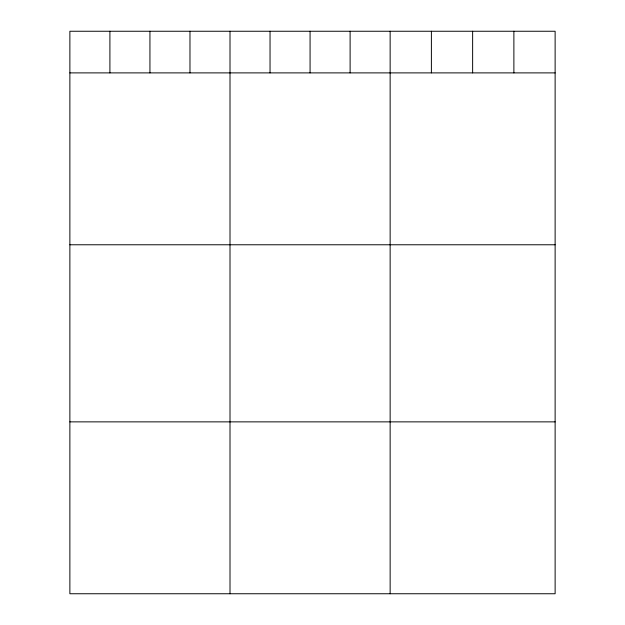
<?xml version="1.0" encoding="UTF-8"?>
<svg xmlns="http://www.w3.org/2000/svg" width="625" height="625" viewBox="0 0 625 625"><rect width="100%" height="100%" fill="white"/><g stroke="black" fill="none" stroke-linecap="round" stroke-linejoin="round"><path stroke-width="0.94" d="M555.125 72.891L555.125 593.75L69.875 593.75L69.875 31.25L555.125 31.25L555.125 72.891L69.875 72.891M69.875 244.773L555.125 244.773M69.875 421.867L555.125 421.867M513.883 31.25L513.883 72.891M472.633 31.25L472.633 72.891M431.391 31.25L431.391 72.891M390.141 31.25L390.141 593.75M350.109 31.25L350.109 72.891M310.07 31.25L310.07 72.891M270.039 31.25L270.039 72.891M230.008 31.25L230.008 593.75M189.977 31.25L189.977 72.891M149.938 31.25L149.938 72.891M109.906 31.25L109.906 72.891"/></g></svg>
